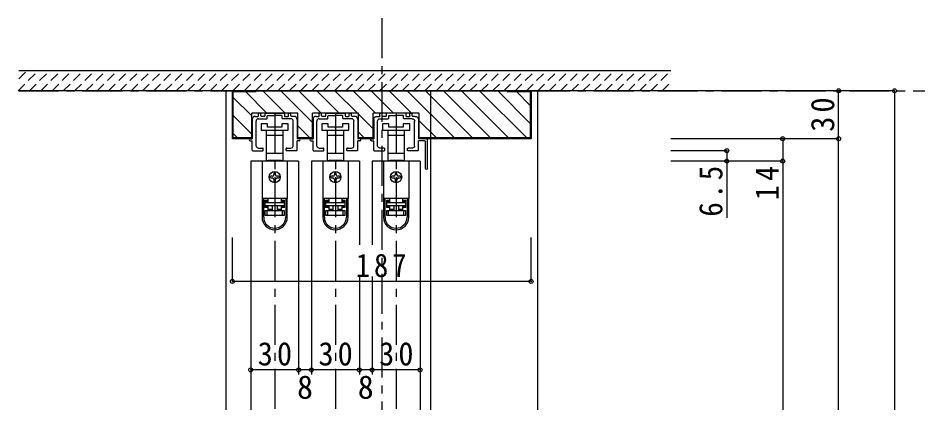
# Model space of a CAD drawing. Units: millimetres at full size, sheet at 1:5; details may follow other scales. Extents: x -973 to 977, y -701 to 696.
# Drawn here: x -601 to -33, y -243 to -2 of the extents above; entities that cross this region are included whole.
import ezdxf
from ezdxf.enums import TextEntityAlignment as Align

# ---------------------------------------------------------------- set-up
doc = ezdxf.new("R2010")
doc.units = ezdxf.units.MM
doc.header["$LTSCALE"] = 5
doc.header["$PDMODE"] = 32
doc.header["$PDSIZE"] = 2.5
doc.linetypes.add('CHAIN1', pattern=[8, 5, -1, 1, -1])
doc.linetypes.add('DASHED1', pattern=[1.8, 1.2, -0.6])
for name, color, linetype in [('0-0_補助線', 3, 'Continuous'), ('0-1_通り芯', 4, 'CHAIN1'), ('0-4_枠', 3, 'Continuous'), ('0-6_扉', 6, 'Continuous'), ('0-7_金物', 7, 'Continuous'), ('0-B_寸法', 7, 'Continuous'), ('0-C_ハッチ', 4, 'DASHED1')]:
    doc.layers.add(name, color=color, linetype=linetype)
doc.styles.add('ＭＳ ゴシック', font='')
doc.styles.get('ＭＳ ゴシック').set_extended_font_data('MS Gothic')

# ---------------------------------------------------------------- blocks, each defined once
blk = doc.blocks.new('下荷重(戸車)')
at = {"layer": '0-7_金物'}
for p, q in [((8.5, 37.107), (4.5, 37.107)), ((-5.25, 30.107), (0, 30.107)), ((0, 30.107), (5.25, 30.107)), ((5.25, 30.107), (5.25, 33.107)), ((5.25, 18.507), (5.25, 30.107)), ((0, 18.507), (-5.25, 18.507)), ((-5.25, 18.507), (-5.25, 14.107)), ((5.25, 18.507), (0, 18.507)), ((5.25, 14.107), (5.25, 18.507)), ((7.9, 13.807), (-7.9, 13.807)), ((-7.9, 13.807), (-7.9, -9.493)), ((-5.25, 14.107), (-4, 14.107)), ((-4, 14.107), (-4, 13.807)), ((4, 14.107), (-4, 14.107)), ((4, 14.107), (5.25, 14.107)), ((4, 13.807), (4, 14.107)), ((7.9, 13.807), (7.9, -9.493)), ((-0.5, 6.307), (-0.5, 5.307)), ((0.5, 5.307), (0.5, 6.307)), ((-1.5, 4.307), (-2.5, 4.307)), ((-2.5, 3.307), (-1.5, 3.307)), ((-0.5, 2.307), (-0.5, 1.307)), ((0.5, 1.307), (0.5, 2.307)), ((2.5, 4.307), (1.5, 4.307)), ((1.5, 3.307), (2.5, 3.307)), ((7.9, -9.493), (-7.9, -9.493)), ((-7.9, -9.493), (-7.9, -9.593)), ((-6.9, -9.593), (-7.9, -9.593)), ((-7.9, -9.593), (-7.9, -21.293)), ((-4.2, -9.593), (-6.9, -9.593)), ((-6.9, -21.293), (-6.9, -9.593)), ((-6.1, -10.593), (-6.1, -15.293)), ((-6.1, -10.593), (-4.2, -10.593)), ((-4.9, -9.593), (-4.9, -9.493)), ((-4.2, -9.593), (-4.2, -10.593)), ((-4, -11.693), (-4, -9.493)), ((4, -9.493), (4, -11.693)), ((6.9, -9.593), (4.2, -9.593)), ((4.2, -10.593), (4.2, -9.593)), ((4.2, -11.593), (4.2, -10.593)), ((4.2, -10.593), (6.1, -10.593)), ((4.9, -9.493), (4.9, -9.593)), ((6.1, -15.293), (6.1, -10.593)), ((6.9, -9.593), (6.9, -21.293)), ((7.9, -9.593), (6.9, -9.593)), ((7.9, -9.493), (7.9, -9.593)), ((7.9, -21.293), (7.9, -9.593)), ((-6.1, -14.293), (-4.2, -14.293)), ((-4.2, -15.293), (-6.1, -15.293)), ((-5.9, -11.693), (-5.9, -12.193)), ((-4, -11.693), (-5.9, -11.693)), ((-5.9, -12.193), (5.9, -12.193)), ((-5.9, -14.193), (-5.9, -12.193)), ((5.9, -14.193), (-5.9, -14.193)), ((-4.2, -14.293), (-4.2, -15.293)), ((-4.2, -15.293), (-4.2, -17.193)), ((-4, -16.193), (-4, -14.193)), ((-1.5, -14.193), (-1.5, -17.193)), ((1.5, -14.193), (1.5, -17.193)), ((1.5, -16.193), (4, -16.193)), ((5.9, -11.693), (4, -11.693)), ((6.1, -11.593), (4.2, -11.593)), ((6.1, -15.293), (4.2, -15.293)), ((4.2, -17.193), (4.2, -15.293)), ((5.9, -12.193), (5.9, -11.693)), ((5.9, -12.193), (5.9, -14.193)), ((-5.9, -17.193), (-4.9, -17.193)), ((-4.9, -17.193), (4.9, -17.193)), ((-4.9, -17.193), (-4.9, -20.193)), ((4.9, -20.193), (-4.9, -20.193)), ((4.9, -17.193), (5.9, -17.193)), ((5.9, -17.193), (5.9, -20.193))]:
    blk.add_line(p, q, dxfattribs=at)
for points in [[(-8.5, 33.107), (0, 33.107), (8.5, 33.107), (8.5, 37.107)], [(4.5, 37.107), (4.5, 35.107), (-4.5, 35.107), (-4.5, 37.107), (-8.5, 37.107), (-8.5, 33.107)], [(-5.25, 33.107), (-5.25, 30.107), (-5.25, 18.507)], [(-4.2, -10.593), (-4.2, -11.593), (-6.1, -11.593)], [(-4, -17.193), (-4, -16.193), (-1.5, -16.193)], [(4, -14.193), (4, -16.193), (4, -17.193)], [(4.2, -15.293), (4.2, -14.293), (6.1, -14.293)], [(-4.9, -20.193), (-5.9, -20.193), (-5.9, -17.193)], [(5.9, -20.193), (4.9, -20.193), (4.9, -17.193)]]:
    blk.add_lwpolyline(points, dxfattribs=at)
blk.add_circle((0, 3.807), 3.5, dxfattribs=at)
for centre, radius, start, end in [((0, 6.307), 0.5, 90, 180), ((0, 6.307), 0.5, 0, 90), ((-2.5, 3.807), 0.5, 90, 180), ((-2.5, 3.807), 0.5, 180, 270), ((-1.5, 5.307), 1, 270, 0), ((-1.5, 2.307), 1, 0, 90), ((0, 1.307), 0.5, 180, 270), ((0, 1.307), 0.5, 270, 0), ((1.5, 5.307), 1, 180, 270), ((1.5, 2.307), 1, 90, 180), ((2.5, 3.807), 0.5, 0, 90), ((2.5, 3.807), 0.5, 270, 0), ((0, -21.293), 7.9, 180, 0), ((0, -21.293), 6.9, 180, 0)]:
    blk.add_arc(centre, radius, start, end, dxfattribs=at)
blk = doc.blocks.new('02')
at = {"layer": '0-B_寸法'}
for p, q in [((-12, 6.623), (-10.45, 6.623)), ((-10.15, 6.923), (-10.15, 8.323)), ((-8.95, 8.623), (-9.85, 8.623)), ((-8.65, 6.923), (-8.65, 8.323)), ((-6.45, 6.623), (-8.35, 6.623)), ((-6.15, 8.323), (-6.15, 6.923)), ((-5.85, 8.623), (5.85, 8.623)), ((-4.65, 5.423), (-4.65, 6.823)), ((-4.35, 7.123), (-0.3, 7.123)), ((0, 7.423), (-0.3, 7.123)), ((0, 7.423), (0.3, 7.123)), ((4.35, 7.123), (0.3, 7.123)), ((4.65, 5.423), (4.65, 6.823)), ((6.15, 8.323), (6.15, 6.923)), ((6.45, 6.623), (8.35, 6.623)), ((8.65, 6.923), (8.65, 8.323)), ((8.95, 8.623), (9.85, 8.623)), ((10.15, 6.923), (10.15, 8.323)), ((12, 6.623), (10.45, 6.623)), ((-14, 4.623), (-14, -7.377)), ((-11.6, -11.949), (-11.6, 3.623)), ((-10.15, 5.123), (-4.95, 5.123)), ((10.15, 5.123), (4.95, 5.123)), ((11.6, -11.949), (11.6, 3.623)), ((14, 4.623), (14, -7.377)), ((-15.4, -7.377), (-14, -7.377)), ((-15.4, -8.577), (-14, -8.577)), ((-14, -14.577), (-14, -8.577)), ((15.4, -7.377), (14, -7.377)), ((15.4, -8.577), (14, -8.577)), ((14, -14.577), (14, -8.577)), ((-13.7, -14.877), (-7.45, -14.877)), ((-7.15, -14.577), (-7.15, -13.502)), ((7.15, -14.577), (7.15, -13.502)), ((13.7, -14.877), (7.45, -14.877))]:
    blk.add_line(p, q, dxfattribs=at)
for centre, radius, start, end in [((-12, 4.623), 2, 90, 180), ((-10.45, 6.923), 0.3, 270, 0), ((-9.85, 8.323), 0.3, 90, 180), ((-8.95, 8.323), 0.3, 0, 90), ((-8.35, 6.923), 0.3, 180, 270), ((-6.45, 6.923), 0.3, 270, 0), ((-5.85, 8.323), 0.3, 90, 180), ((-4.35, 6.823), 0.3, 90, 180), ((4.35, 6.823), 0.3, 0, 90), ((5.85, 8.323), 0.3, 0, 90), ((6.45, 6.923), 0.3, 180, 270), ((8.35, 6.923), 0.3, 270, 0), ((8.95, 8.323), 0.3, 90, 180), ((9.85, 8.323), 0.3, 0, 90), ((10.45, 6.923), 0.3, 180, 270), ((12, 4.623), 2, 0, 90), ((-10.15, 3.623), 1.5, 90, 180), ((-4.95, 5.423), 0.3, 270, 0), ((4.95, 5.423), 0.3, 180, 270), ((10.15, 3.623), 1.5, 0, 90), ((-15.4, -7.977), 0.6, 90, 180), ((-15.4, -7.977), 0.6, 180, 270), ((15.4, -7.977), 0.6, 0, 90), ((15.4, -7.977), 0.6, 270, 0), ((-13.7, -14.577), 0.3, 180, 270), ((-10.6, -11.949), 1, 180, 243.25632), ((-8.8, -8.377), 5, 243.25632, 284.75682), ((-7.45, -13.502), 0.3, 0, 104.75682), ((-7.45, -14.577), 0.3, 270, 0), ((7.45, -13.502), 0.3, 75.24318, 180), ((7.45, -14.577), 0.3, 180, 270), ((8.8, -8.377), 5, 255.24318, 296.74368), ((10.6, -11.949), 1, 296.74368, 0), ((13.7, -14.577), 0.3, 270, 0)]:
    blk.add_arc(centre, radius, start, end, dxfattribs=at)
blk = doc.blocks.new('03')
at = {"layer": '0-B_寸法'}
for p, q in [((-11.079, 7.476), (-9.529, 7.476)), ((-9.229, 7.776), (-9.229, 9.176)), ((-9.229, 5.976), (-4.029, 5.976)), ((-8.029, 9.476), (-8.929, 9.476)), ((-7.729, 7.776), (-7.729, 9.176)), ((-5.529, 7.476), (-7.429, 7.476)), ((-5.229, 9.176), (-5.229, 7.776)), ((-4.929, 9.476), (6.771, 9.476)), ((-3.729, 6.276), (-3.729, 7.676)), ((-3.429, 7.976), (0.621, 7.976)), ((0.921, 8.276), (0.621, 7.976)), ((0.921, 8.276), (1.221, 7.976)), ((5.271, 7.976), (1.221, 7.976)), ((5.571, 6.276), (5.571, 7.676)), ((11.071, 5.976), (5.871, 5.976)), ((7.071, 9.176), (7.071, 7.776)), ((7.371, 7.476), (9.271, 7.476)), ((9.571, 7.776), (9.571, 9.176)), ((9.871, 9.476), (10.771, 9.476)), ((11.071, 7.776), (11.071, 9.176)), ((12.921, 7.476), (11.371, 7.476)), ((-13.079, 5.476), (-13.079, -6.524)), ((-10.679, -11.096), (-10.679, 4.476)), ((12.521, -11.096), (12.521, 4.476)), ((14.921, 5.476), (14.921, -6.524)), ((-18.679, -25.124), (-18.679, -7.024)), ((-18.179, -6.524), (-13.079, -6.524)), ((-17.479, -25.124), (-17.479, -8.224)), ((-16.979, -7.724), (-13.079, -7.724)), ((-13.079, -13.724), (-13.079, -7.724)), ((16.321, -6.524), (14.921, -6.524)), ((16.321, -7.724), (14.921, -7.724)), ((14.921, -13.724), (14.921, -7.724)), ((-12.779, -14.024), (-6.529, -14.024)), ((-6.229, -13.724), (-6.229, -12.649)), ((8.071, -13.724), (8.071, -12.649)), ((14.621, -14.024), (8.371, -14.024))]:
    blk.add_line(p, q, dxfattribs=at)
for centre, radius, start, end in [((-11.079, 5.476), 2, 90, 180), ((-9.229, 4.476), 1.5, 90, 180), ((-9.529, 7.776), 0.3, 270, 0), ((-8.929, 9.176), 0.3, 90, 180), ((-8.029, 9.176), 0.3, 0, 90), ((-7.429, 7.776), 0.3, 180, 270), ((-5.529, 7.776), 0.3, 270, 0), ((-4.929, 9.176), 0.3, 90, 180), ((-4.029, 6.276), 0.3, 270, 0), ((-3.429, 7.676), 0.3, 90, 180), ((5.271, 7.676), 0.3, 0, 90), ((5.871, 6.276), 0.3, 180, 270), ((6.771, 9.176), 0.3, 0, 90), ((7.371, 7.776), 0.3, 180, 270), ((9.271, 7.776), 0.3, 270, 0), ((9.871, 9.176), 0.3, 90, 180), ((10.771, 9.176), 0.3, 0, 90), ((11.371, 7.776), 0.3, 180, 270), ((11.071, 4.476), 1.5, 0, 90), ((12.921, 5.476), 2, 0, 90), ((-18.179, -7.024), 0.5, 90, 180), ((-16.979, -8.224), 0.5, 90, 180), ((-9.679, -11.096), 1, 180, 243.25632), ((11.521, -11.096), 1, 296.74368, 0), ((16.321, -7.124), 0.6, 0, 90), ((16.321, -7.124), 0.6, 270, 0), ((-12.779, -13.724), 0.3, 180, 270), ((-7.879, -7.524), 5, 243.25632, 284.75682), ((-6.529, -12.649), 0.3, 0, 104.75682), ((-6.529, -13.724), 0.3, 270, 0), ((8.371, -12.649), 0.3, 75.24318, 180), ((8.371, -13.724), 0.3, 180, 270), ((9.721, -7.524), 5, 255.24318, 296.74368), ((14.621, -13.724), 0.3, 270, 0), ((-18.079, -25.124), 0.6, 180, 0)]:
    blk.add_arc(centre, radius, start, end, dxfattribs=at)

msp = doc.modelspace()

# ---------------------------------------------------------------- linework, layer by layer
at = {"layer": '0-0_補助線'}
for p, q in [((-425.947, -62), (-454.747, -62)), ((-454.747, -78), (-454.747, -62)), ((-387.947, -62), (-416.747, -62)), ((-416.747, -78), (-416.747, -62)), ((-387.947, -78), (-387.947, -62)), ((-349.947, -62), (-378.747, -62)), ((-378.747, -78), (-378.747, -62)), ((-349.947, -78), (-349.947, -62)), ((-416.747, -77.5), (-425.947, -77.5)), ((-378.747, -77.5), (-387.947, -77.5)), ((-378.747, -78), (-387.947, -78))]:
    msp.add_line(p, q, dxfattribs=at)
at = {"layer": '0-0_補助線', "color": 6}
for p, q in [((-425.347, -92), (-455.347, -92)), ((-387.347, -92), (-417.347, -92)), ((-349.347, -92), (-379.347, -92))]:
    msp.add_line(p, q, dxfattribs=at)
at = {"layer": '0-0_補助線'}
msp.add_lwpolyline([(-416.747, -78), (-425.947, -78), (-425.947, -62)], dxfattribs=at)
at = {"layer": '0-1_通り芯'}
for p, q in [((-373.347, -2.5), (-373.347, -577.5)), ((-600.597, -48), (-33.347, -48)), ((-440.347, -62), (-440.347, -567.5)), ((-402.347, -62), (-402.347, -567.5)), ((-364.347, -62), (-364.347, -567.5))]:
    msp.add_line(p, q, dxfattribs=at)
at = {"layer": '0-4_枠', "color": 4}
for p, q in [((-466.847, -48), (-470.847, -48)), ((-470.847, -48), (-470.847, -309.75)), ((-342.847, -48), (-342.847, -309.75)), ((-275.847, -48), (-279.847, -48)), ((-275.847, -48), (-275.847, -309.75))]:
    msp.add_line(p, q, dxfattribs=at)
at = {"layer": '0-4_枠'}
for p, q in [((-466.847, -78), (-466.847, -48)), ((-466.347, -48.5), (-451.847, -48.5)), ((-466.347, -77.5), (-466.347, -48.5)), ((-451.847, -48.5), (-451.847, -48)), ((-280.347, -48.5), (-280.347, -77.5)), ((-454.747, -78), (-466.847, -78)), ((-454.747, -77.5), (-466.347, -77.5)), ((-280.347, -77.5), (-349.947, -77.5)), ((-279.847, -78), (-349.947, -78))]:
    msp.add_line(p, q, dxfattribs=at)
for points in [[(-466.847, -48), (-279.847, -48), (-279.847, -78)], [(-294.847, -48), (-294.847, -48.5), (-280.347, -48.5)]]:
    msp.add_lwpolyline(points, dxfattribs=at)
at = {"layer": '0-6_扉'}
for p, q in [((-455.347, -92), (-455.347, -309.75)), ((-425.347, -92), (-425.347, -225.651)), ((-417.347, -92), (-417.347, -225.651)), ((-387.347, -92), (-387.347, -144.304)), ((-379.347, -92), (-379.347, -144.304)), ((-349.347, -92), (-349.347, -309.75)), ((-387.347, -164.304), (-387.347, -225.651)), ((-379.347, -164.304), (-379.347, -225.651))]:
    msp.add_line(p, q, dxfattribs=at)
at = {"layer": '0-B_寸法', "color": 4, "linetype": 'DASHED1'}
for p, q in [((-600.947, -48), (-588.447, -35.5)), ((-600.597, -40.579), (-595.518, -35.5)), ((-593.876, -48), (-581.376, -35.5)), ((-586.805, -48), (-574.305, -35.5)), ((-579.734, -48), (-567.234, -35.5)), ((-572.662, -48), (-560.162, -35.5)), ((-565.591, -48), (-553.091, -35.5)), ((-558.52, -48), (-546.02, -35.5)), ((-551.449, -48), (-538.949, -35.5)), ((-544.378, -48), (-531.878, -35.5)), ((-537.307, -48), (-524.807, -35.5)), ((-530.236, -48), (-517.736, -35.5)), ((-523.165, -48), (-510.665, -35.5)), ((-516.094, -48), (-503.594, -35.5)), ((-509.023, -48), (-496.523, -35.5)), ((-501.952, -48), (-489.452, -35.5)), ((-494.881, -48), (-482.381, -35.5)), ((-487.81, -48), (-475.31, -35.5)), ((-480.739, -48), (-468.239, -35.5)), ((-473.668, -48), (-461.168, -35.5)), ((-466.596, -48), (-454.096, -35.5)), ((-459.525, -48), (-447.025, -35.5)), ((-452.454, -48), (-439.954, -35.5)), ((-445.383, -48), (-432.883, -35.5)), ((-438.312, -48), (-425.812, -35.5)), ((-431.241, -48), (-418.741, -35.5)), ((-424.17, -48), (-411.67, -35.5)), ((-417.099, -48), (-404.599, -35.5)), ((-410.028, -48), (-397.528, -35.5)), ((-402.957, -48), (-390.457, -35.5)), ((-395.886, -48), (-383.386, -35.5)), ((-388.815, -48), (-376.315, -35.5)), ((-381.744, -48), (-369.244, -35.5)), ((-374.673, -48), (-362.173, -35.5)), ((-367.601, -48), (-355.101, -35.5)), ((-360.53, -48), (-348.03, -35.5)), ((-353.459, -48), (-340.959, -35.5)), ((-346.388, -48), (-333.888, -35.5)), ((-339.317, -48), (-326.817, -35.5)), ((-332.246, -48), (-319.746, -35.5)), ((-325.175, -48), (-312.675, -35.5)), ((-318.104, -48), (-305.604, -35.5)), ((-311.033, -48), (-298.533, -35.5)), ((-303.962, -48), (-291.462, -35.5)), ((-296.891, -48), (-284.391, -35.5)), ((-289.82, -48), (-277.32, -35.5)), ((-282.749, -48), (-270.249, -35.5)), ((-275.678, -48), (-263.178, -35.5)), ((-268.607, -48), (-256.107, -35.5)), ((-261.535, -48), (-249.035, -35.5)), ((-254.464, -48), (-241.964, -35.5)), ((-247.393, -48), (-234.893, -35.5)), ((-240.322, -48), (-227.822, -35.5)), ((-233.251, -48), (-220.751, -35.5)), ((-226.18, -48), (-213.68, -35.5)), ((-219.109, -48), (-206.609, -35.5)), ((-212.038, -48), (-199.538, -35.5)), ((-204.967, -48), (-192.467, -35.5)), ((-197.896, -48), (-192.347, -42.451))]:
    msp.add_line(p, q, dxfattribs=at)
at = {"layer": '0-B_寸法', "color": 2}
for p, q in [((-192.347, -35.5), (-600.597, -35.5)), ((-192.347, -48), (-600.597, -48))]:
    msp.add_line(p, q, dxfattribs=at)
at = {"layer": '0-B_寸法', "color": 3}
for p, q in [((-292.347, -48), (-454.347, -48)), ((-433.347, -48), (-313.347, -48))]:
    msp.add_line(p, q, dxfattribs=at)
at = {"layer": '0-B_寸法', "color": 4}
for p, q in [((-52.347, -48), (-192.347, -48)), ((-87.347, -552.5), (-87.347, -48)), ((-52.347, -48), (-52.347, -567.5)), ((-87.347, -78), (-192.347, -78)), ((-122.347, -78), (-122.347, -547.5)), ((-157.347, -85.5), (-192.347, -85.5)), ((-157.347, -85.5), (-157.347, -127.538)), ((-122.347, -92), (-192.347, -92)), ((-466.847, -167.304), (-466.847, -139.746)), ((-279.847, -167.304), (-279.847, -139.746)), ((-279.847, -167.304), (-466.847, -167.304)), ((-425.347, -222.651), (-455.347, -222.651)), ((-417.347, -222.651), (-425.347, -222.651)), ((-387.347, -222.651), (-417.347, -222.651)), ((-379.347, -222.651), (-387.347, -222.651)), ((-349.347, -222.651), (-379.347, -222.651))]:
    msp.add_line(p, q, dxfattribs=at)
at = {"layer": '0-B_寸法'}
for p in [(-87.347, -48), (-52.347, -48), (-122.347, -78), (-87.347, -78), (-157.347, -85.5), (-157.347, -92), (-122.347, -92), (-466.847, -167.304), (-279.847, -167.304), (-455.347, -222.651), (-425.347, -222.651), (-417.347, -222.651), (-387.347, -222.651), (-379.347, -222.651), (-349.347, -222.651)]:
    msp.add_point(p, dxfattribs=at)
at = {"layer": '0-C_ハッチ', "linetype": 'Continuous'}
for p, q in [((-445.165, -62), (-458.665, -48.5)), ((-433.851, -62), (-447.851, -48)), ((-416.747, -67.79), (-436.537, -48)), ((-411.224, -62), (-425.224, -48)), ((-399.91, -62), (-413.91, -48)), ((-388.596, -62), (-402.596, -48)), ((-377.283, -62), (-391.283, -48)), ((-365.969, -62), (-379.969, -48)), ((-354.655, -62), (-368.655, -48)), ((-327.841, -77.5), (-357.341, -48)), ((-316.528, -77.5), (-346.028, -48)), ((-305.214, -77.5), (-334.714, -48)), ((-293.9, -77.5), (-323.4, -48)), ((-282.587, -77.5), (-312.087, -48)), ((-280.347, -68.426), (-300.704, -48.068)), ((-280.347, -57.112), (-288.959, -48.5)), ((-454.747, -63.732), (-466.347, -52.132)), ((-454.747, -75.045), (-466.347, -63.445)), ((-378.747, -71.849), (-387.947, -62.649)), ((-339.155, -77.5), (-349.947, -66.708)), ((-418.351, -77.5), (-425.947, -69.904)), ((-463.606, -77.5), (-466.347, -74.759)), ((-384.41, -77.5), (-387.947, -73.963))]:
    msp.add_line(p, q, dxfattribs=at)

# ---------------------------------------------------------------- block references
at = {"layer": '0-7_金物'}
for name, p in [('02', (-440.347, -70.623)), ('02', (-402.347, -70.623)), ('下荷重(戸車)', (-440.347, -105.807)), ('下荷重(戸車)', (-402.347, -105.807)), ('下荷重(戸車)', (-364.347, -105.807))]:
    msp.add_blockref(name, p, dxfattribs=at)
at = {"layer": '0-7_金物', "xscale": -1}
msp.add_blockref('03', (-363.426, -71.476), dxfattribs=at)

# ---------------------------------------------------------------- texts
at = {"layer": '0-B_寸法', "style": 'ＭＳ ゴシック'}
for p in [(-426.347, -245.151), (-388.347, -245.151)]:
    msp.add_text('8', height=14.66, dxfattribs=at).set_placement(p, align=Align.BOTTOM_LEFT)
at = {"layer": '0-B_寸法', "char_height": 14.66, "attachment_point": 7, "rotation": 90, "style": 'ＭＳ ゴシック'}
for s, insert in [('\\T1.27;\\W0.95;30', (-89.847, -73.625)), ('\\T1.27;\\W0.9;6.5', (-159.847, -126.743)), ('\\T1.27;\\W0.95;14', (-124.847, -116.511))]:
    msp.add_mtext(s, dxfattribs=dict(at, insert=insert))
at = {"layer": '0-B_寸法', "char_height": 14.66, "attachment_point": 7, "style": 'ＭＳ ゴシック'}
for s, insert in [('\\T1.27;\\W0.9;187', (-389.597, -164.804)), ('\\T1.27;\\W0.95;30', (-450.972, -220.151)), ('\\T1.27;\\W0.95;30', (-412.972, -220.151)), ('\\T1.27;\\W0.95;30', (-374.972, -220.151))]:
    msp.add_mtext(s, dxfattribs=dict(at, insert=insert))

doc.saveas('drawing.dxf')
